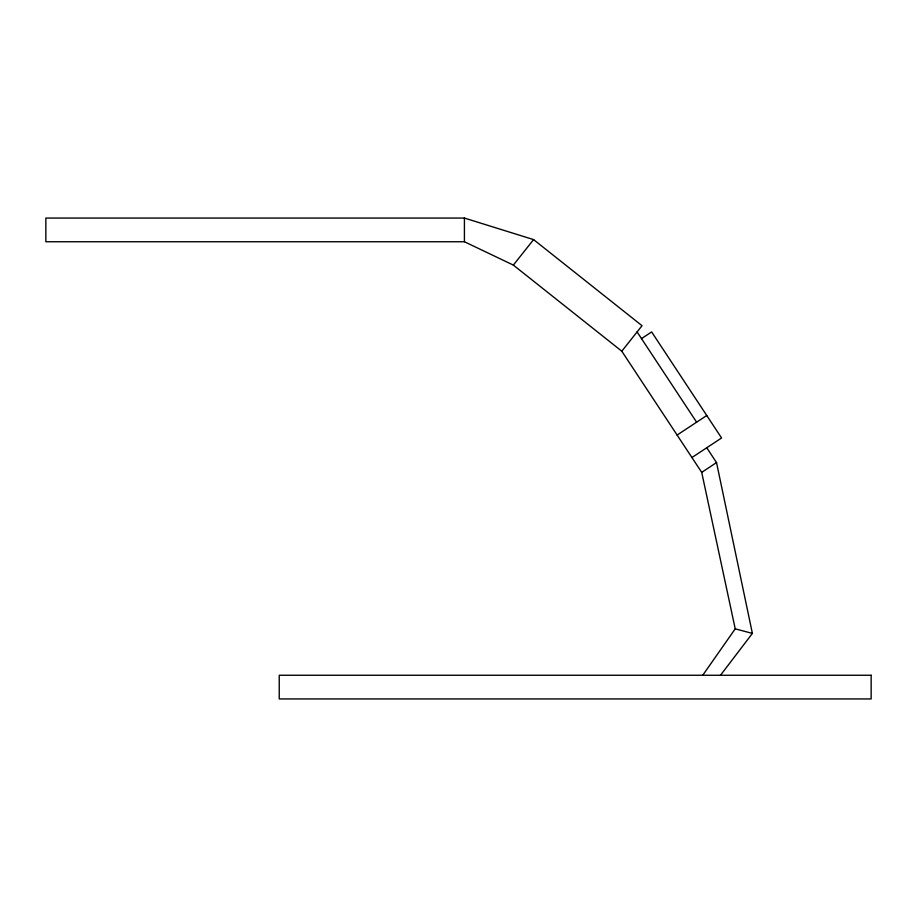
<?xml version="1.0" encoding="UTF-8"?>
<svg xmlns="http://www.w3.org/2000/svg" width="917" height="917" viewBox="0 0 917 917"><rect width="100%" height="100%" fill="white"/><g stroke="black" fill="none" stroke-linecap="round" stroke-linejoin="round"><path stroke-width="1.38" d="M702.743 675.256L735.228 628.833L701.711 472.358L621.795 351.2L513.348 265.093L464.415 241.744L45.85 241.744L45.85 218.063L464.415 218.063L533.591 239.601L642.038 325.707L621.795 351.2M720.498 675.256L752.387 633.418L716.532 462.581L706.755 447.76M513.348 265.093L533.591 239.601M641.499 338.614L651.632 331.931L721.576 437.982L691.934 457.537M677.101 435.059L706.755 415.504M701.711 472.358L716.532 462.581M735.228 628.833L752.387 633.418M637.097 331.931L696.622 422.187M464.415 218.063L464.415 241.744M871.15 675.256L279.238 675.256L279.238 698.937L871.15 698.937L871.15 675.256"/></g></svg>
